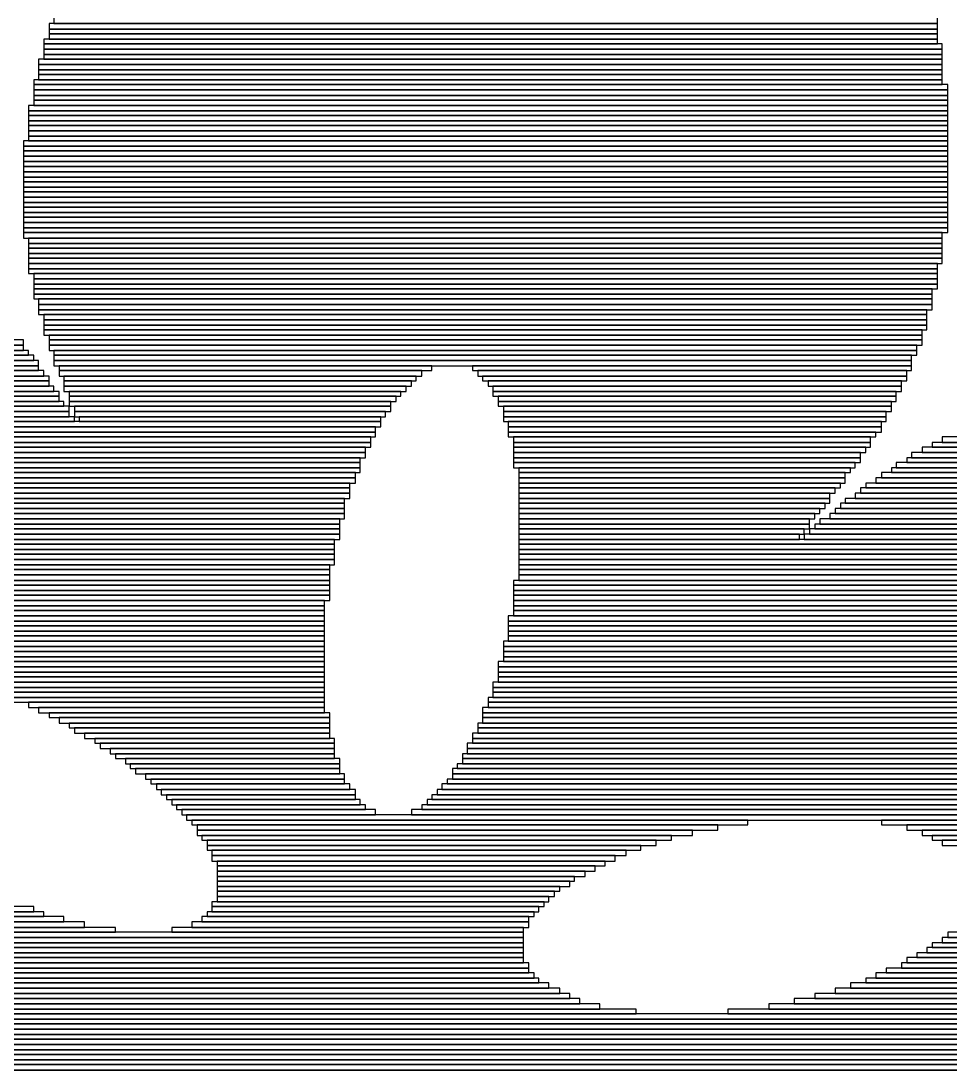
# Model space of a CAD drawing. Extents: x 117.4 to 179.6, y -117.7 to -92.3.
# Drawn here: x 154.506 to 155.892, y -106.257 to -104.691 of the extents above; entities that cross this region are included whole.
import ezdxf

# ---------------------------------------------------------------- set-up
doc = ezdxf.new("R2010")
doc.units = 0
doc.header["$MEASUREMENT"] = 0
doc.layers.add('BLACK', color=7, linetype='CONTINUOUS')

msp = doc.modelspace()

# ---------------------------------------------------------------- linework, layer by layer
at = {"layer": 'BLACK', "linetype": 'CONTINUOUS'}
for p, q in [((154.555, -104.687), (154.555, -104.695)), ((155.874, -104.695), (155.874, -104.687)), ((155.874, -104.695), (154.548, -104.695)), ((154.548, -104.695), (154.548, -104.703)), ((154.555, -104.695), (155.874, -104.695)), ((155.874, -104.703), (155.874, -104.695)), ((155.874, -104.718), (154.54, -104.718)), ((154.54, -104.718), (154.54, -104.725)), ((154.548, -104.703), (155.874, -104.703)), ((155.874, -104.703), (154.548, -104.703)), ((154.548, -104.703), (154.548, -104.71)), ((154.548, -104.71), (155.874, -104.71)), ((155.874, -104.71), (154.548, -104.71)), ((154.548, -104.71), (154.548, -104.718)), ((154.548, -104.718), (155.874, -104.718)), ((155.874, -104.71), (155.874, -104.703)), ((155.874, -104.718), (155.874, -104.71)), ((155.874, -104.725), (155.874, -104.718)), ((154.54, -104.725), (155.874, -104.725)), ((155.881, -104.725), (154.54, -104.725)), ((154.54, -104.725), (154.54, -104.733)), ((154.54, -104.733), (155.881, -104.733)), ((155.881, -104.733), (154.54, -104.733)), ((154.54, -104.733), (154.54, -104.741)), ((155.881, -104.733), (155.881, -104.725)), ((155.881, -104.741), (155.881, -104.733)), ((155.881, -104.748), (154.532, -104.748)), ((154.532, -104.748), (154.532, -104.756)), ((154.54, -104.741), (155.881, -104.741)), ((155.881, -104.741), (154.54, -104.741)), ((154.54, -104.741), (154.54, -104.748)), ((154.54, -104.748), (155.881, -104.748)), ((155.881, -104.748), (155.881, -104.741)), ((155.881, -104.756), (155.881, -104.748)), ((154.532, -104.756), (155.881, -104.756)), ((155.881, -104.756), (154.532, -104.756)), ((154.532, -104.756), (154.532, -104.764)), ((154.532, -104.764), (155.881, -104.764)), ((155.881, -104.764), (154.532, -104.764)), ((154.532, -104.764), (154.532, -104.771)), ((155.881, -104.764), (155.881, -104.756)), ((155.881, -104.771), (155.881, -104.764)), ((155.881, -104.779), (154.525, -104.779)), ((154.525, -104.779), (154.525, -104.786)), ((154.532, -104.771), (155.881, -104.771)), ((155.881, -104.771), (154.532, -104.771)), ((154.532, -104.771), (154.532, -104.779)), ((154.532, -104.779), (155.881, -104.779)), ((155.881, -104.779), (155.881, -104.771)), ((155.881, -104.786), (155.881, -104.779)), ((154.525, -104.786), (155.881, -104.786)), ((155.889, -104.786), (154.525, -104.786)), ((154.525, -104.786), (154.525, -104.794)), ((154.525, -104.794), (155.889, -104.794)), ((155.889, -104.794), (154.525, -104.794)), ((154.525, -104.794), (154.525, -104.802)), ((155.889, -104.794), (155.889, -104.786)), ((155.889, -104.802), (155.889, -104.794)), ((154.525, -104.802), (155.889, -104.802)), ((155.889, -104.802), (154.525, -104.802)), ((154.525, -104.802), (154.525, -104.809)), ((154.525, -104.809), (155.889, -104.809)), ((155.889, -104.809), (154.525, -104.809)), ((154.525, -104.809), (154.525, -104.817)), ((155.889, -104.809), (155.889, -104.802)), ((155.889, -104.817), (155.889, -104.809)), ((155.889, -104.817), (154.517, -104.817)), ((154.517, -104.817), (154.517, -104.825)), ((154.517, -104.825), (155.889, -104.825)), ((155.889, -104.825), (154.517, -104.825)), ((154.517, -104.825), (154.517, -104.832)), ((154.525, -104.817), (155.889, -104.817)), ((155.889, -104.825), (155.889, -104.817)), ((155.889, -104.832), (155.889, -104.825)), ((154.517, -104.832), (155.889, -104.832)), ((155.889, -104.832), (154.517, -104.832)), ((154.517, -104.832), (154.517, -104.84)), ((154.517, -104.84), (155.889, -104.84)), ((155.889, -104.84), (154.517, -104.84)), ((154.517, -104.84), (154.517, -104.847)), ((155.889, -104.84), (155.889, -104.832)), ((155.889, -104.847), (155.889, -104.84)), ((154.517, -104.847), (155.889, -104.847)), ((155.889, -104.847), (154.517, -104.847)), ((154.517, -104.847), (154.517, -104.855)), ((154.517, -104.855), (155.889, -104.855)), ((155.889, -104.855), (154.517, -104.855)), ((154.517, -104.855), (154.517, -104.863)), ((155.889, -104.855), (155.889, -104.847)), ((155.889, -104.863), (155.889, -104.855)), ((155.889, -104.87), (154.51, -104.87)), ((154.51, -104.87), (154.51, -104.878)), ((154.517, -104.863), (155.889, -104.863)), ((155.889, -104.863), (154.517, -104.863)), ((154.517, -104.863), (154.517, -104.87)), ((154.517, -104.87), (155.889, -104.87)), ((155.889, -104.87), (155.889, -104.863)), ((155.889, -104.878), (155.889, -104.87)), ((154.51, -104.878), (155.889, -104.878)), ((155.889, -104.878), (154.51, -104.878)), ((154.51, -104.878), (154.51, -104.885)), ((154.51, -104.885), (155.889, -104.885)), ((155.889, -104.885), (154.51, -104.885)), ((154.51, -104.885), (154.51, -104.893)), ((155.889, -104.885), (155.889, -104.878)), ((155.889, -104.893), (155.889, -104.885)), ((154.51, -104.893), (155.889, -104.893)), ((155.889, -104.893), (154.51, -104.893)), ((154.51, -104.893), (154.51, -104.901)), ((154.51, -104.901), (155.889, -104.901)), ((155.889, -104.901), (154.51, -104.901)), ((154.51, -104.901), (154.51, -104.908)), ((155.889, -104.901), (155.889, -104.893)), ((155.889, -104.908), (155.889, -104.901)), ((154.51, -104.908), (155.889, -104.908)), ((155.889, -104.908), (154.51, -104.908)), ((154.51, -104.908), (154.51, -104.916)), ((154.51, -104.916), (155.889, -104.916)), ((155.889, -104.916), (154.51, -104.916)), ((154.51, -104.916), (154.51, -104.924)), ((155.889, -104.916), (155.889, -104.908)), ((155.889, -104.924), (155.889, -104.916)), ((154.51, -104.924), (155.889, -104.924)), ((155.889, -104.924), (154.51, -104.924)), ((154.51, -104.924), (154.51, -104.931)), ((154.51, -104.931), (155.889, -104.931)), ((155.889, -104.931), (154.51, -104.931)), ((154.51, -104.931), (154.51, -104.939)), ((155.889, -104.931), (155.889, -104.924)), ((155.889, -104.939), (155.889, -104.931)), ((154.51, -104.939), (155.889, -104.939)), ((155.889, -104.939), (154.51, -104.939)), ((154.51, -104.939), (154.51, -104.946)), ((154.51, -104.946), (155.889, -104.946)), ((155.889, -104.946), (154.51, -104.946)), ((154.51, -104.946), (154.51, -104.954)), ((155.889, -104.946), (155.889, -104.939)), ((155.889, -104.954), (155.889, -104.946)), ((154.51, -104.954), (155.889, -104.954)), ((155.889, -104.954), (154.51, -104.954)), ((154.51, -104.954), (154.51, -104.962)), ((154.51, -104.962), (155.889, -104.962)), ((155.889, -104.962), (154.51, -104.962)), ((154.51, -104.962), (154.51, -104.969)), ((155.889, -104.962), (155.889, -104.954)), ((155.889, -104.969), (155.889, -104.962)), ((154.51, -104.969), (155.889, -104.969)), ((155.889, -104.969), (154.51, -104.969)), ((154.51, -104.969), (154.51, -104.977)), ((154.51, -104.977), (155.889, -104.977)), ((155.889, -104.977), (154.51, -104.977)), ((154.51, -104.977), (154.51, -104.984)), ((154.51, -104.984), (155.889, -104.984)), ((155.889, -104.984), (154.51, -104.984)), ((154.51, -104.984), (154.51, -104.992)), ((155.889, -104.977), (155.889, -104.969)), ((155.889, -104.984), (155.889, -104.977)), ((155.889, -104.992), (155.889, -104.984)), ((154.51, -104.992), (155.889, -104.992)), ((155.889, -104.992), (154.51, -104.992)), ((154.51, -104.992), (154.51, -105)), ((154.51, -105), (155.889, -105)), ((155.889, -105), (154.51, -105)), ((154.51, -105), (154.51, -105.007)), ((155.889, -105), (155.889, -104.992)), ((155.889, -105.007), (155.889, -105)), ((154.51, -105.007), (155.889, -105.007)), ((155.881, -105.007), (154.51, -105.007)), ((154.51, -105.007), (154.51, -105.015)), ((154.51, -105.015), (155.881, -105.015)), ((155.881, -105.015), (154.517, -105.015)), ((154.517, -105.015), (154.517, -105.023)), ((155.881, -105.015), (155.881, -105.007)), ((155.881, -105.023), (155.881, -105.015)), ((154.517, -105.023), (155.881, -105.023)), ((155.881, -105.023), (154.517, -105.023)), ((154.517, -105.023), (154.517, -105.03)), ((154.517, -105.03), (155.881, -105.03)), ((155.881, -105.03), (154.517, -105.03)), ((154.517, -105.03), (154.517, -105.038)), ((155.881, -105.03), (155.881, -105.023)), ((155.881, -105.038), (155.881, -105.03)), ((154.517, -105.038), (155.881, -105.038)), ((155.881, -105.038), (154.517, -105.038)), ((154.517, -105.038), (154.517, -105.045)), ((154.517, -105.045), (155.881, -105.045)), ((155.881, -105.045), (154.517, -105.045)), ((154.517, -105.045), (154.517, -105.053)), ((155.881, -105.045), (155.881, -105.038)), ((155.881, -105.053), (155.881, -105.045)), ((154.517, -105.053), (155.881, -105.053)), ((155.874, -105.053), (154.517, -105.053)), ((154.517, -105.053), (154.517, -105.061)), ((154.517, -105.061), (155.874, -105.061)), ((155.874, -105.061), (154.517, -105.061)), ((154.517, -105.061), (154.517, -105.068)), ((155.874, -105.061), (155.874, -105.053)), ((155.874, -105.068), (155.874, -105.061)), ((154.517, -105.068), (155.874, -105.068)), ((155.874, -105.068), (154.525, -105.068)), ((154.525, -105.068), (154.525, -105.076)), ((154.525, -105.076), (155.874, -105.076)), ((155.874, -105.076), (154.525, -105.076)), ((154.525, -105.076), (154.525, -105.084)), ((155.874, -105.076), (155.874, -105.068)), ((155.874, -105.084), (155.874, -105.076)), ((154.525, -105.084), (155.874, -105.084)), ((155.874, -105.084), (154.525, -105.084)), ((154.525, -105.084), (154.525, -105.091)), ((154.525, -105.091), (155.874, -105.091)), ((155.866, -105.091), (154.525, -105.091)), ((154.525, -105.091), (154.525, -105.099)), ((155.866, -105.099), (155.866, -105.091)), ((155.874, -105.091), (155.874, -105.084)), ((154.525, -105.099), (155.866, -105.099)), ((155.866, -105.099), (154.525, -105.099)), ((154.525, -105.099), (154.525, -105.106)), ((154.525, -105.106), (155.866, -105.106)), ((155.866, -105.106), (154.532, -105.106)), ((154.532, -105.106), (154.532, -105.114)), ((155.866, -105.106), (155.866, -105.099)), ((155.866, -105.114), (155.866, -105.106)), ((154.532, -105.114), (155.866, -105.114)), ((155.866, -105.114), (154.532, -105.114)), ((154.532, -105.114), (154.532, -105.122)), ((154.532, -105.122), (155.866, -105.122)), ((155.858, -105.122), (154.532, -105.122)), ((154.532, -105.122), (154.532, -105.129)), ((155.858, -105.129), (155.858, -105.122)), ((155.866, -105.122), (155.866, -105.114)), ((154.532, -105.129), (155.858, -105.129)), ((155.858, -105.129), (154.54, -105.129)), ((154.54, -105.129), (154.54, -105.137)), ((154.54, -105.137), (155.858, -105.137)), ((155.858, -105.137), (154.54, -105.137)), ((154.54, -105.137), (154.54, -105.145)), ((155.858, -105.137), (155.858, -105.129)), ((155.858, -105.145), (155.858, -105.137)), ((154.54, -105.145), (155.858, -105.145)), ((155.858, -105.145), (154.54, -105.145)), ((154.54, -105.145), (154.54, -105.152)), ((154.54, -105.152), (155.858, -105.152)), ((155.851, -105.152), (154.54, -105.152)), ((154.54, -105.152), (154.54, -105.16)), ((155.851, -105.16), (155.851, -105.152)), ((155.858, -105.152), (155.858, -105.145)), ((154.51, -105.167), (152.749, -105.167)), ((154.51, -105.175), (154.51, -105.167)), ((154.54, -105.16), (155.851, -105.16)), ((155.851, -105.16), (154.548, -105.16)), ((154.548, -105.16), (154.548, -105.167)), ((154.548, -105.167), (155.851, -105.167)), ((155.851, -105.167), (154.548, -105.167)), ((154.548, -105.167), (154.548, -105.175)), ((155.851, -105.167), (155.851, -105.16)), ((155.851, -105.175), (155.851, -105.167)), ((152.749, -105.175), (154.51, -105.175)), ((154.51, -105.175), (152.757, -105.175)), ((152.757, -105.183), (154.51, -105.183)), ((154.517, -105.183), (152.764, -105.183)), ((154.51, -105.183), (154.51, -105.175)), ((154.517, -105.19), (154.517, -105.183)), ((154.548, -105.175), (155.851, -105.175)), ((155.843, -105.175), (154.548, -105.175)), ((154.548, -105.175), (154.548, -105.183)), ((154.548, -105.183), (155.843, -105.183)), ((155.843, -105.183), (154.555, -105.183)), ((154.555, -105.183), (154.555, -105.19)), ((155.843, -105.183), (155.843, -105.175)), ((155.843, -105.19), (155.843, -105.183)), ((152.764, -105.19), (154.517, -105.19)), ((154.525, -105.19), (152.764, -105.19)), ((152.764, -105.198), (154.525, -105.198)), ((154.532, -105.198), (152.772, -105.198)), ((154.525, -105.198), (154.525, -105.19)), ((154.532, -105.206), (154.532, -105.198)), ((154.555, -105.19), (155.843, -105.19)), ((155.835, -105.19), (154.555, -105.19)), ((154.555, -105.19), (154.555, -105.198)), ((154.555, -105.198), (155.835, -105.198)), ((155.835, -105.198), (154.555, -105.198)), ((154.555, -105.198), (154.555, -105.206)), ((155.835, -105.198), (155.835, -105.19)), ((155.835, -105.206), (155.835, -105.198)), ((152.772, -105.206), (154.532, -105.206)), ((154.532, -105.206), (152.78, -105.206)), ((152.78, -105.213), (154.532, -105.213)), ((154.54, -105.213), (152.787, -105.213)), ((154.532, -105.213), (154.532, -105.206)), ((154.54, -105.221), (154.54, -105.213)), ((154.555, -105.206), (155.835, -105.206)), ((155.119, -105.206), (154.563, -105.206)), ((154.563, -105.206), (154.563, -105.213)), ((154.563, -105.213), (155.119, -105.213)), ((155.104, -105.213), (154.563, -105.213)), ((154.563, -105.213), (154.563, -105.221)), ((155.104, -105.221), (155.104, -105.213)), ((155.119, -105.213), (155.119, -105.206)), ((155.835, -105.206), (155.18, -105.206)), ((155.18, -105.206), (155.18, -105.213)), ((155.18, -105.213), (155.835, -105.213)), ((155.828, -105.213), (155.188, -105.213)), ((155.188, -105.213), (155.188, -105.221)), ((155.828, -105.221), (155.828, -105.213)), ((155.835, -105.213), (155.835, -105.206)), ((152.787, -105.221), (154.54, -105.221)), ((154.548, -105.221), (152.787, -105.221)), ((152.787, -105.228), (154.548, -105.228)), ((154.548, -105.228), (152.795, -105.228)), ((154.548, -105.228), (154.548, -105.221)), ((154.548, -105.236), (154.548, -105.228)), ((154.563, -105.221), (155.104, -105.221)), ((155.096, -105.221), (154.57, -105.221)), ((154.57, -105.221), (154.57, -105.228)), ((154.57, -105.228), (155.096, -105.228)), ((155.089, -105.228), (154.57, -105.228)), ((154.57, -105.228), (154.57, -105.236)), ((155.089, -105.236), (155.089, -105.228)), ((155.096, -105.228), (155.096, -105.221)), ((155.188, -105.221), (155.828, -105.221)), ((155.828, -105.221), (155.195, -105.221)), ((155.195, -105.221), (155.195, -105.228)), ((155.195, -105.228), (155.828, -105.228)), ((155.82, -105.228), (155.203, -105.228)), ((155.203, -105.228), (155.203, -105.236)), ((155.82, -105.236), (155.82, -105.228)), ((155.828, -105.228), (155.828, -105.221)), ((152.795, -105.236), (154.548, -105.236)), ((154.555, -105.236), (152.803, -105.236)), ((152.803, -105.244), (154.555, -105.244)), ((154.563, -105.244), (152.81, -105.244)), ((154.555, -105.244), (154.555, -105.236)), ((154.563, -105.251), (154.563, -105.244)), ((154.57, -105.236), (155.089, -105.236)), ((155.081, -105.236), (154.57, -105.236)), ((154.57, -105.236), (154.57, -105.244)), ((154.57, -105.244), (155.081, -105.244)), ((155.073, -105.244), (154.578, -105.244)), ((154.578, -105.244), (154.578, -105.251)), ((155.073, -105.251), (155.073, -105.244)), ((155.081, -105.244), (155.081, -105.236)), ((155.203, -105.236), (155.82, -105.236)), ((155.82, -105.236), (155.21, -105.236)), ((155.21, -105.236), (155.21, -105.244)), ((155.21, -105.244), (155.82, -105.244)), ((155.812, -105.244), (155.21, -105.244)), ((155.21, -105.244), (155.21, -105.251)), ((155.812, -105.251), (155.812, -105.244)), ((155.82, -105.244), (155.82, -105.236)), ((152.81, -105.251), (154.563, -105.251)), ((154.563, -105.251), (152.81, -105.251)), ((152.81, -105.259), (154.563, -105.259)), ((154.57, -105.259), (152.818, -105.259)), ((152.818, -105.266), (154.57, -105.266)), ((154.578, -105.266), (152.826, -105.266)), ((154.563, -105.259), (154.563, -105.251)), ((154.57, -105.266), (154.57, -105.259)), ((154.578, -105.251), (155.073, -105.251)), ((155.066, -105.251), (154.578, -105.251)), ((154.578, -105.251), (154.578, -105.259)), ((154.578, -105.259), (155.066, -105.259)), ((155.058, -105.259), (154.578, -105.259)), ((154.578, -105.259), (154.578, -105.266)), ((154.578, -105.266), (155.058, -105.266)), ((154.578, -105.274), (154.578, -105.266)), ((155.058, -105.266), (154.586, -105.266)), ((154.586, -105.266), (154.586, -105.274)), ((155.058, -105.266), (155.058, -105.259)), ((155.058, -105.274), (155.058, -105.266)), ((155.066, -105.259), (155.066, -105.251)), ((155.21, -105.251), (155.812, -105.251)), ((155.812, -105.251), (155.218, -105.251)), ((155.218, -105.251), (155.218, -105.259)), ((155.218, -105.259), (155.812, -105.259)), ((155.805, -105.259), (155.218, -105.259)), ((155.218, -105.259), (155.218, -105.266)), ((155.218, -105.266), (155.805, -105.266)), ((155.805, -105.266), (155.226, -105.266)), ((155.226, -105.266), (155.226, -105.274)), ((155.805, -105.266), (155.805, -105.259)), ((155.805, -105.274), (155.805, -105.266)), ((155.812, -105.259), (155.812, -105.251)), ((152.826, -105.274), (154.578, -105.274)), ((154.578, -105.274), (152.826, -105.274)), ((152.826, -105.282), (154.578, -105.282)), ((154.586, -105.282), (152.833, -105.282)), ((154.578, -105.282), (154.578, -105.274)), ((154.586, -105.274), (155.058, -105.274)), ((155.05, -105.274), (154.586, -105.274)), ((154.586, -105.274), (154.586, -105.282)), ((154.586, -105.282), (155.05, -105.282)), ((154.586, -105.289), (154.586, -105.282)), ((155.043, -105.282), (154.593, -105.282)), ((154.593, -105.282), (154.593, -105.289)), ((155.043, -105.289), (155.043, -105.282)), ((155.05, -105.282), (155.05, -105.274)), ((155.226, -105.274), (155.805, -105.274)), ((155.797, -105.274), (155.226, -105.274)), ((155.226, -105.274), (155.226, -105.282)), ((155.226, -105.282), (155.797, -105.282)), ((155.797, -105.282), (155.226, -105.282)), ((155.226, -105.282), (155.226, -105.289)), ((155.797, -105.282), (155.797, -105.274)), ((155.797, -105.289), (155.797, -105.282)), ((152.833, -105.289), (154.586, -105.289)), ((155.043, -105.289), (152.841, -105.289)), ((152.841, -105.297), (155.043, -105.297)), ((155.035, -105.297), (152.848, -105.297)), ((154.593, -105.289), (155.043, -105.289)), ((155.035, -105.305), (155.035, -105.297)), ((155.043, -105.297), (155.043, -105.289)), ((155.226, -105.289), (155.797, -105.289)), ((155.79, -105.289), (155.233, -105.289)), ((155.233, -105.289), (155.233, -105.297)), ((155.233, -105.297), (155.79, -105.297)), ((155.79, -105.297), (155.233, -105.297)), ((155.233, -105.297), (155.233, -105.305)), ((155.79, -105.297), (155.79, -105.289)), ((155.79, -105.305), (155.79, -105.297)), ((152.848, -105.305), (155.035, -105.305)), ((155.035, -105.305), (152.848, -105.305)), ((152.848, -105.312), (155.035, -105.312)), ((155.028, -105.312), (152.856, -105.312)), ((155.028, -105.32), (155.028, -105.312)), ((155.035, -105.312), (155.035, -105.305)), ((155.233, -105.305), (155.79, -105.305)), ((155.782, -105.305), (155.233, -105.305)), ((155.233, -105.305), (155.233, -105.312)), ((155.233, -105.312), (155.782, -105.312)), ((155.774, -105.312), (155.241, -105.312)), ((155.241, -105.312), (155.241, -105.32)), ((155.774, -105.32), (155.774, -105.312)), ((155.782, -105.312), (155.782, -105.305)), ((156.651, -105.312), (155.881, -105.312)), ((155.881, -105.312), (155.881, -105.32)), ((152.856, -105.32), (155.028, -105.32)), ((155.028, -105.32), (152.864, -105.32)), ((152.864, -105.327), (155.028, -105.327)), ((155.02, -105.327), (152.871, -105.327)), ((155.02, -105.335), (155.02, -105.327)), ((155.028, -105.327), (155.028, -105.32)), ((155.241, -105.32), (155.774, -105.32)), ((155.774, -105.32), (155.241, -105.32)), ((155.241, -105.32), (155.241, -105.327)), ((155.241, -105.327), (155.774, -105.327)), ((155.767, -105.327), (155.241, -105.327)), ((155.241, -105.327), (155.241, -105.335)), ((155.767, -105.335), (155.767, -105.327)), ((155.774, -105.327), (155.774, -105.32)), ((156.696, -105.327), (155.851, -105.327)), ((155.851, -105.327), (155.851, -105.335)), ((156.674, -105.32), (155.866, -105.32)), ((155.866, -105.32), (155.866, -105.327)), ((155.866, -105.327), (156.674, -105.327)), ((155.881, -105.32), (156.651, -105.32)), ((152.871, -105.335), (155.02, -105.335)), ((155.02, -105.335), (152.871, -105.335)), ((152.871, -105.343), (155.02, -105.343)), ((155.012, -105.343), (152.879, -105.343)), ((155.012, -105.35), (155.012, -105.343)), ((155.02, -105.343), (155.02, -105.335)), ((155.241, -105.335), (155.767, -105.335)), ((155.759, -105.335), (155.241, -105.335)), ((155.241, -105.335), (155.241, -105.343)), ((155.241, -105.343), (155.759, -105.343)), ((155.759, -105.343), (155.241, -105.343)), ((155.241, -105.343), (155.241, -105.35)), ((155.759, -105.343), (155.759, -105.335)), ((155.759, -105.35), (155.759, -105.343)), ((156.742, -105.343), (155.828, -105.343)), ((155.828, -105.343), (155.828, -105.35)), ((156.719, -105.335), (155.835, -105.335)), ((155.835, -105.335), (155.835, -105.343)), ((155.835, -105.343), (156.719, -105.343)), ((155.851, -105.335), (156.696, -105.335)), ((152.879, -105.35), (155.012, -105.35)), ((155.012, -105.35), (152.886, -105.35)), ((152.886, -105.358), (155.012, -105.358)), ((155.012, -105.358), (152.894, -105.358)), ((155.012, -105.358), (155.012, -105.35)), ((155.012, -105.365), (155.012, -105.358)), ((155.241, -105.35), (155.759, -105.35)), ((155.751, -105.35), (155.241, -105.35)), ((155.241, -105.35), (155.241, -105.358)), ((155.241, -105.358), (155.751, -105.358)), ((155.744, -105.358), (155.249, -105.358)), ((155.249, -105.358), (155.249, -105.365)), ((155.744, -105.365), (155.744, -105.358)), ((155.751, -105.358), (155.751, -105.35)), ((156.788, -105.358), (155.805, -105.358)), ((155.805, -105.358), (155.805, -105.365)), ((156.765, -105.35), (155.812, -105.35)), ((155.812, -105.35), (155.812, -105.358)), ((155.812, -105.358), (156.765, -105.358)), ((155.828, -105.35), (156.742, -105.35)), ((152.894, -105.365), (155.012, -105.365)), ((155.005, -105.365), (152.894, -105.365)), ((152.894, -105.373), (155.005, -105.373)), ((155.005, -105.373), (152.902, -105.373)), ((155.005, -105.373), (155.005, -105.365)), ((155.005, -105.381), (155.005, -105.373)), ((155.249, -105.365), (155.744, -105.365)), ((155.736, -105.365), (155.249, -105.365)), ((155.249, -105.365), (155.249, -105.373)), ((155.249, -105.373), (155.736, -105.373)), ((155.736, -105.373), (155.249, -105.373)), ((155.249, -105.373), (155.249, -105.381)), ((155.736, -105.373), (155.736, -105.365)), ((155.736, -105.381), (155.736, -105.373)), ((156.841, -105.373), (155.782, -105.373)), ((155.782, -105.373), (155.782, -105.381)), ((156.811, -105.365), (155.79, -105.365)), ((155.79, -105.365), (155.79, -105.373)), ((155.79, -105.373), (156.811, -105.373)), ((155.805, -105.365), (156.788, -105.365)), ((152.902, -105.381), (155.005, -105.381)), ((154.997, -105.381), (152.909, -105.381)), ((152.909, -105.388), (154.997, -105.388)), ((154.997, -105.388), (152.909, -105.388)), ((154.997, -105.388), (154.997, -105.381)), ((154.997, -105.396), (154.997, -105.388)), ((155.249, -105.381), (155.736, -105.381)), ((155.729, -105.381), (155.249, -105.381)), ((155.249, -105.381), (155.249, -105.388)), ((155.249, -105.388), (155.729, -105.388)), ((155.721, -105.388), (155.249, -105.388)), ((155.249, -105.388), (155.249, -105.396)), ((155.721, -105.396), (155.721, -105.388)), ((155.729, -105.388), (155.729, -105.381)), ((156.887, -105.388), (155.759, -105.388)), ((155.759, -105.388), (155.759, -105.396)), ((156.864, -105.381), (155.767, -105.381)), ((155.767, -105.381), (155.767, -105.388)), ((155.767, -105.388), (156.864, -105.388)), ((155.782, -105.381), (156.841, -105.381)), ((152.909, -105.396), (154.997, -105.396)), ((154.997, -105.396), (152.917, -105.396)), ((152.917, -105.404), (154.997, -105.404)), ((154.989, -105.404), (152.924, -105.404)), ((154.989, -105.411), (154.989, -105.404)), ((154.997, -105.404), (154.997, -105.396)), ((155.249, -105.396), (155.721, -105.396)), ((155.713, -105.396), (155.249, -105.396)), ((155.249, -105.396), (155.249, -105.404)), ((155.249, -105.404), (155.713, -105.404)), ((155.713, -105.404), (155.249, -105.404)), ((155.249, -105.404), (155.249, -105.411)), ((155.713, -105.404), (155.713, -105.396)), ((155.713, -105.411), (155.713, -105.404)), ((156.933, -105.404), (155.736, -105.404)), ((155.736, -105.404), (155.736, -105.411)), ((156.91, -105.396), (155.751, -105.396)), ((155.751, -105.396), (155.751, -105.404)), ((155.751, -105.404), (156.91, -105.404)), ((155.759, -105.396), (156.887, -105.396)), ((152.924, -105.411), (154.989, -105.411)), ((154.989, -105.411), (152.932, -105.411)), ((152.932, -105.419), (154.989, -105.419)), ((154.989, -105.419), (152.932, -105.419)), ((154.989, -105.419), (154.989, -105.411)), ((154.989, -105.426), (154.989, -105.419)), ((155.249, -105.411), (155.713, -105.411)), ((155.706, -105.411), (155.249, -105.411)), ((155.249, -105.411), (155.249, -105.419)), ((155.249, -105.419), (155.706, -105.419)), ((155.698, -105.419), (155.249, -105.419)), ((155.249, -105.419), (155.249, -105.426)), ((155.698, -105.426), (155.698, -105.419)), ((155.706, -105.419), (155.706, -105.411)), ((156.978, -105.419), (155.721, -105.419)), ((155.721, -105.419), (155.721, -105.426)), ((156.956, -105.411), (155.729, -105.411)), ((155.729, -105.411), (155.729, -105.419)), ((155.729, -105.419), (156.956, -105.419)), ((155.736, -105.411), (156.933, -105.411)), ((152.932, -105.426), (154.989, -105.426)), ((154.989, -105.426), (152.94, -105.426)), ((152.94, -105.434), (154.989, -105.434)), ((154.982, -105.434), (152.947, -105.434)), ((154.982, -105.442), (154.982, -105.434)), ((154.989, -105.434), (154.989, -105.426)), ((155.249, -105.426), (155.698, -105.426)), ((155.691, -105.426), (155.249, -105.426)), ((155.249, -105.426), (155.249, -105.434)), ((155.249, -105.434), (155.691, -105.434)), ((155.683, -105.434), (155.249, -105.434)), ((155.249, -105.434), (155.249, -105.442)), ((155.683, -105.442), (155.683, -105.434)), ((155.691, -105.434), (155.691, -105.426)), ((157.032, -105.434), (155.698, -105.434)), ((155.698, -105.434), (155.698, -105.442)), ((157.009, -105.426), (155.713, -105.426)), ((155.713, -105.426), (155.713, -105.434)), ((155.713, -105.434), (157.009, -105.434)), ((155.721, -105.426), (156.978, -105.426)), ((152.947, -105.442), (154.982, -105.442)), ((154.982, -105.442), (152.955, -105.442)), ((152.955, -105.449), (154.982, -105.449)), ((154.982, -105.449), (152.955, -105.449)), ((154.982, -105.449), (154.982, -105.442)), ((154.982, -105.457), (154.982, -105.449)), ((155.249, -105.442), (155.683, -105.442)), ((155.683, -105.442), (155.249, -105.442)), ((155.249, -105.442), (155.249, -105.449)), ((155.249, -105.449), (155.683, -105.449)), ((155.675, -105.449), (155.249, -105.449)), ((155.249, -105.449), (155.249, -105.457)), ((155.675, -105.457), (155.675, -105.449)), ((155.683, -105.449), (155.683, -105.442)), ((157.077, -105.449), (155.683, -105.449)), ((155.683, -105.449), (155.683, -105.457)), ((157.055, -105.442), (155.691, -105.442)), ((155.691, -105.442), (155.691, -105.449)), ((155.691, -105.449), (157.055, -105.449)), ((155.698, -105.442), (157.032, -105.442)), ((152.955, -105.457), (154.982, -105.457)), ((154.982, -105.457), (152.963, -105.457)), ((152.963, -105.465), (154.982, -105.465)), ((154.974, -105.465), (152.97, -105.465)), ((154.974, -105.472), (154.974, -105.465)), ((154.982, -105.465), (154.982, -105.457)), ((155.249, -105.457), (155.675, -105.457)), ((155.668, -105.457), (155.249, -105.457)), ((155.249, -105.457), (155.249, -105.465)), ((155.249, -105.465), (155.668, -105.465)), ((157.123, -105.465), (155.249, -105.465)), ((155.249, -105.465), (155.249, -105.472)), ((155.668, -105.465), (155.668, -105.457)), ((157.1, -105.457), (155.675, -105.457)), ((155.675, -105.457), (155.675, -105.465)), ((155.675, -105.465), (157.1, -105.465)), ((155.683, -105.457), (157.077, -105.457)), ((152.97, -105.472), (154.974, -105.472)), ((154.974, -105.472), (152.978, -105.472)), ((152.978, -105.48), (154.974, -105.48)), ((154.974, -105.48), (152.978, -105.48)), ((154.974, -105.48), (154.974, -105.472)), ((154.974, -105.487), (154.974, -105.48)), ((155.249, -105.472), (157.123, -105.472)), ((157.146, -105.472), (155.249, -105.472)), ((155.249, -105.472), (155.249, -105.48)), ((155.249, -105.48), (157.146, -105.48)), ((157.177, -105.48), (155.249, -105.48)), ((155.249, -105.48), (155.249, -105.487)), ((152.978, -105.487), (154.974, -105.487)), ((154.974, -105.487), (152.986, -105.487)), ((152.986, -105.495), (154.974, -105.495)), ((154.974, -105.495), (152.993, -105.495)), ((154.974, -105.495), (154.974, -105.487)), ((154.974, -105.503), (154.974, -105.495)), ((155.249, -105.487), (157.177, -105.487)), ((157.199, -105.487), (155.249, -105.487)), ((155.249, -105.487), (155.249, -105.495)), ((155.249, -105.495), (157.199, -105.495)), ((157.222, -105.495), (155.249, -105.495)), ((155.249, -105.495), (155.249, -105.503)), ((152.993, -105.503), (154.974, -105.503)), ((154.967, -105.503), (152.993, -105.503)), ((152.993, -105.51), (154.967, -105.51)), ((154.967, -105.51), (153.001, -105.51)), ((154.967, -105.51), (154.967, -105.503)), ((154.967, -105.518), (154.967, -105.51)), ((155.249, -105.503), (157.222, -105.503)), ((157.245, -105.503), (155.249, -105.503)), ((155.249, -105.503), (155.249, -105.51)), ((155.249, -105.51), (157.245, -105.51)), ((157.268, -105.51), (155.249, -105.51)), ((155.249, -105.51), (155.249, -105.518)), ((153.001, -105.518), (154.967, -105.518)), ((154.967, -105.518), (153.008, -105.518)), ((153.008, -105.526), (154.967, -105.526)), ((154.967, -105.526), (153.016, -105.526)), ((154.967, -105.526), (154.967, -105.518)), ((154.967, -105.533), (154.967, -105.526)), ((157.314, -105.526), (155.241, -105.526)), ((155.241, -105.526), (155.241, -105.533)), ((155.249, -105.518), (157.268, -105.518)), ((157.291, -105.518), (155.249, -105.518)), ((155.249, -105.518), (155.249, -105.526)), ((155.249, -105.526), (157.291, -105.526)), ((153.016, -105.533), (154.967, -105.533)), ((154.967, -105.533), (153.016, -105.533)), ((153.016, -105.541), (154.967, -105.541)), ((154.967, -105.541), (153.024, -105.541)), ((153.024, -105.548), (154.967, -105.548)), ((154.967, -105.548), (153.031, -105.548)), ((154.967, -105.541), (154.967, -105.533)), ((154.967, -105.548), (154.967, -105.541)), ((154.967, -105.556), (154.967, -105.548)), ((155.241, -105.533), (157.314, -105.533)), ((157.337, -105.533), (155.241, -105.533)), ((155.241, -105.533), (155.241, -105.541)), ((155.241, -105.541), (157.337, -105.541)), ((157.367, -105.541), (155.241, -105.541)), ((155.241, -105.541), (155.241, -105.548)), ((155.241, -105.548), (157.367, -105.548)), ((157.39, -105.548), (155.241, -105.548)), ((155.241, -105.548), (155.241, -105.556)), ((153.031, -105.556), (154.967, -105.556)), ((154.959, -105.556), (153.039, -105.556)), ((153.039, -105.564), (154.959, -105.564)), ((154.959, -105.564), (153.039, -105.564)), ((154.959, -105.564), (154.959, -105.556)), ((154.959, -105.571), (154.959, -105.564)), ((155.241, -105.556), (157.39, -105.556)), ((157.413, -105.556), (155.241, -105.556)), ((155.241, -105.556), (155.241, -105.564)), ((155.241, -105.564), (157.413, -105.564)), ((157.428, -105.564), (155.241, -105.564)), ((155.241, -105.564), (155.241, -105.571)), ((153.039, -105.571), (154.959, -105.571)), ((154.959, -105.571), (153.046, -105.571)), ((153.046, -105.579), (154.959, -105.579)), ((154.959, -105.579), (153.054, -105.579)), ((154.959, -105.579), (154.959, -105.571)), ((154.959, -105.587), (154.959, -105.579)), ((157.466, -105.579), (155.233, -105.579)), ((155.233, -105.579), (155.233, -105.587)), ((155.241, -105.571), (157.428, -105.571)), ((157.451, -105.571), (155.241, -105.571)), ((155.241, -105.571), (155.241, -105.579)), ((155.241, -105.579), (157.451, -105.579)), ((153.054, -105.587), (154.959, -105.587)), ((154.959, -105.587), (153.062, -105.587)), ((153.062, -105.594), (154.959, -105.594)), ((154.959, -105.594), (153.062, -105.594)), ((154.959, -105.594), (154.959, -105.587)), ((154.959, -105.602), (154.959, -105.594)), ((155.233, -105.587), (157.466, -105.587)), ((157.481, -105.587), (155.233, -105.587)), ((155.233, -105.587), (155.233, -105.594)), ((155.233, -105.594), (157.481, -105.594)), ((157.489, -105.594), (155.233, -105.594)), ((155.233, -105.594), (155.233, -105.602)), ((153.062, -105.602), (154.959, -105.602)), ((154.959, -105.602), (153.069, -105.602)), ((153.069, -105.609), (154.959, -105.609)), ((154.959, -105.609), (153.077, -105.609)), ((154.959, -105.609), (154.959, -105.602)), ((154.959, -105.617), (154.959, -105.609)), ((155.233, -105.602), (157.489, -105.602)), ((157.504, -105.602), (155.233, -105.602)), ((155.233, -105.602), (155.233, -105.609)), ((155.233, -105.609), (157.504, -105.609)), ((157.512, -105.609), (155.233, -105.609)), ((155.233, -105.609), (155.233, -105.617)), ((153.077, -105.617), (154.959, -105.617)), ((154.959, -105.617), (153.084, -105.617)), ((153.084, -105.625), (154.959, -105.625)), ((154.959, -105.625), (153.084, -105.625)), ((154.959, -105.625), (154.959, -105.617)), ((154.959, -105.632), (154.959, -105.625)), ((157.519, -105.617), (155.226, -105.617)), ((155.226, -105.617), (155.226, -105.625)), ((155.226, -105.625), (157.519, -105.625)), ((157.527, -105.625), (155.226, -105.625)), ((155.226, -105.625), (155.226, -105.632)), ((155.233, -105.617), (157.512, -105.617)), ((153.084, -105.632), (154.959, -105.632)), ((154.959, -105.632), (153.092, -105.632)), ((153.092, -105.64), (154.959, -105.64)), ((154.959, -105.64), (153.1, -105.64)), ((154.959, -105.64), (154.959, -105.632)), ((154.959, -105.647), (154.959, -105.64)), ((155.226, -105.632), (157.527, -105.632)), ((157.527, -105.632), (155.226, -105.632)), ((155.226, -105.632), (155.226, -105.64)), ((155.226, -105.64), (157.527, -105.64)), ((157.535, -105.64), (155.226, -105.64)), ((155.226, -105.64), (155.226, -105.647)), ((153.1, -105.647), (154.959, -105.647)), ((154.959, -105.647), (153.1, -105.647)), ((153.1, -105.655), (154.959, -105.655)), ((154.959, -105.655), (154.334, -105.655)), ((154.959, -105.655), (154.959, -105.647)), ((154.959, -105.663), (154.959, -105.655)), ((157.542, -105.647), (155.218, -105.647)), ((155.218, -105.647), (155.218, -105.655)), ((155.218, -105.655), (157.542, -105.655)), ((157.542, -105.655), (155.218, -105.655)), ((155.218, -105.655), (155.218, -105.663)), ((155.226, -105.647), (157.535, -105.647)), ((154.334, -105.663), (154.959, -105.663)), ((154.959, -105.663), (154.38, -105.663)), ((154.38, -105.67), (154.959, -105.67)), ((154.959, -105.67), (154.41, -105.67)), ((154.959, -105.67), (154.959, -105.663)), ((154.959, -105.678), (154.959, -105.67)), ((155.218, -105.663), (157.542, -105.663)), ((157.55, -105.663), (155.218, -105.663)), ((155.218, -105.663), (155.218, -105.67)), ((155.218, -105.67), (157.55, -105.67)), ((157.55, -105.67), (155.218, -105.67)), ((155.218, -105.67), (155.218, -105.678)), ((154.41, -105.678), (154.959, -105.678)), ((154.959, -105.678), (154.433, -105.678)), ((154.433, -105.686), (154.959, -105.686)), ((154.959, -105.686), (154.456, -105.686)), ((154.959, -105.686), (154.959, -105.678)), ((154.959, -105.693), (154.959, -105.686)), ((157.55, -105.678), (155.21, -105.678)), ((155.21, -105.678), (155.21, -105.686)), ((155.21, -105.686), (157.55, -105.686)), ((157.558, -105.686), (155.21, -105.686)), ((155.21, -105.686), (155.21, -105.693)), ((155.218, -105.678), (157.55, -105.678)), ((154.456, -105.693), (154.959, -105.693)), ((154.959, -105.693), (154.479, -105.693)), ((154.479, -105.701), (154.959, -105.701)), ((154.959, -105.701), (154.494, -105.701)), ((154.959, -105.701), (154.959, -105.693)), ((154.959, -105.708), (154.959, -105.701)), ((157.558, -105.701), (155.203, -105.701)), ((155.203, -105.701), (155.203, -105.708)), ((155.21, -105.693), (157.558, -105.693)), ((157.558, -105.693), (155.21, -105.693)), ((155.21, -105.693), (155.21, -105.701)), ((155.21, -105.701), (157.558, -105.701)), ((154.494, -105.708), (154.959, -105.708)), ((154.959, -105.708), (154.517, -105.708)), ((154.517, -105.708), (154.517, -105.716)), ((154.517, -105.716), (154.959, -105.716)), ((154.959, -105.716), (154.532, -105.716)), ((154.532, -105.716), (154.532, -105.724)), ((154.959, -105.716), (154.959, -105.708)), ((154.959, -105.724), (154.959, -105.716)), ((157.558, -105.716), (155.195, -105.716)), ((155.195, -105.716), (155.195, -105.724)), ((155.203, -105.708), (157.558, -105.708)), ((157.558, -105.708), (155.203, -105.708)), ((155.203, -105.708), (155.203, -105.716)), ((155.203, -105.716), (157.558, -105.716)), ((154.532, -105.724), (154.959, -105.724)), ((154.967, -105.724), (154.548, -105.724)), ((154.548, -105.724), (154.548, -105.731)), ((154.548, -105.731), (154.967, -105.731)), ((154.967, -105.731), (154.563, -105.731)), ((154.563, -105.731), (154.563, -105.739)), ((154.967, -105.731), (154.967, -105.724)), ((154.967, -105.739), (154.967, -105.731)), ((155.195, -105.724), (157.558, -105.724)), ((157.558, -105.724), (155.195, -105.724)), ((155.195, -105.724), (155.195, -105.731)), ((155.195, -105.731), (157.558, -105.731)), ((157.565, -105.731), (155.195, -105.731)), ((155.195, -105.731), (155.195, -105.739)), ((154.563, -105.739), (154.967, -105.739)), ((154.967, -105.739), (154.578, -105.739)), ((154.578, -105.739), (154.578, -105.746)), ((154.578, -105.746), (154.967, -105.746)), ((154.967, -105.746), (154.586, -105.746)), ((154.586, -105.746), (154.586, -105.754)), ((154.967, -105.746), (154.967, -105.739)), ((154.967, -105.754), (154.967, -105.746)), ((157.565, -105.739), (155.188, -105.739)), ((155.188, -105.739), (155.188, -105.746)), ((155.188, -105.746), (157.565, -105.746)), ((157.565, -105.746), (155.188, -105.746)), ((155.188, -105.746), (155.188, -105.754)), ((155.195, -105.739), (157.565, -105.739)), ((154.586, -105.754), (154.967, -105.754)), ((154.967, -105.754), (154.601, -105.754)), ((154.601, -105.754), (154.601, -105.762)), ((154.601, -105.762), (154.967, -105.762)), ((154.974, -105.762), (154.616, -105.762)), ((154.616, -105.762), (154.616, -105.769)), ((154.967, -105.762), (154.967, -105.754)), ((154.974, -105.769), (154.974, -105.762)), ((157.565, -105.754), (155.18, -105.754)), ((155.18, -105.754), (155.18, -105.762)), ((155.18, -105.762), (157.565, -105.762)), ((157.565, -105.762), (155.18, -105.762)), ((155.18, -105.762), (155.18, -105.769)), ((155.188, -105.754), (157.565, -105.754)), ((154.616, -105.769), (154.974, -105.769)), ((154.974, -105.769), (154.624, -105.769)), ((154.624, -105.769), (154.624, -105.777)), ((154.624, -105.777), (154.974, -105.777)), ((154.974, -105.777), (154.639, -105.777)), ((154.639, -105.777), (154.639, -105.785)), ((154.974, -105.777), (154.974, -105.769)), ((154.974, -105.785), (154.974, -105.777)), ((157.558, -105.769), (155.172, -105.769)), ((155.172, -105.769), (155.172, -105.777)), ((155.172, -105.777), (157.558, -105.777)), ((157.558, -105.777), (155.172, -105.777)), ((155.172, -105.777), (155.172, -105.785)), ((155.18, -105.769), (157.565, -105.769)), ((154.639, -105.785), (154.974, -105.785)), ((154.974, -105.785), (154.647, -105.785)), ((154.647, -105.785), (154.647, -105.792)), ((154.647, -105.792), (154.974, -105.792)), ((154.982, -105.792), (154.662, -105.792)), ((154.662, -105.792), (154.662, -105.8)), ((154.974, -105.792), (154.974, -105.785)), ((154.982, -105.8), (154.982, -105.792)), ((157.558, -105.785), (155.165, -105.785)), ((155.165, -105.785), (155.165, -105.792)), ((155.165, -105.792), (157.558, -105.792)), ((157.558, -105.792), (155.165, -105.792)), ((155.165, -105.792), (155.165, -105.8)), ((155.172, -105.785), (157.558, -105.785)), ((154.662, -105.8), (154.982, -105.8)), ((154.982, -105.8), (154.669, -105.8)), ((154.669, -105.8), (154.669, -105.807)), ((154.669, -105.807), (154.982, -105.807)), ((154.982, -105.807), (154.677, -105.807)), ((154.677, -105.807), (154.677, -105.815)), ((154.982, -105.807), (154.982, -105.8)), ((154.982, -105.815), (154.982, -105.807)), ((157.55, -105.807), (155.15, -105.807)), ((155.15, -105.807), (155.15, -105.815)), ((157.55, -105.8), (155.157, -105.8)), ((155.157, -105.8), (155.157, -105.807)), ((155.157, -105.807), (157.55, -105.807)), ((155.165, -105.8), (157.558, -105.8)), ((154.677, -105.815), (154.982, -105.815)), ((154.989, -105.815), (154.692, -105.815)), ((154.692, -105.815), (154.692, -105.823)), ((154.692, -105.823), (154.989, -105.823)), ((154.989, -105.823), (154.7, -105.823)), ((154.7, -105.823), (154.7, -105.83)), ((154.7, -105.83), (154.989, -105.83)), ((154.997, -105.83), (154.708, -105.83)), ((154.708, -105.83), (154.708, -105.838)), ((154.989, -105.823), (154.989, -105.815)), ((154.989, -105.83), (154.989, -105.823)), ((154.997, -105.838), (154.997, -105.83)), ((157.535, -105.83), (155.134, -105.83)), ((155.134, -105.83), (155.134, -105.838)), ((157.542, -105.823), (155.142, -105.823)), ((155.142, -105.823), (155.142, -105.83)), ((155.142, -105.83), (157.542, -105.83)), ((155.15, -105.815), (157.55, -105.815)), ((157.55, -105.815), (155.15, -105.815)), ((155.15, -105.815), (155.15, -105.823)), ((155.15, -105.823), (157.55, -105.823)), ((154.708, -105.838), (154.997, -105.838)), ((155.005, -105.838), (154.715, -105.838)), ((154.715, -105.838), (154.715, -105.846)), ((155.005, -105.846), (155.005, -105.838)), ((157.535, -105.838), (155.127, -105.838)), ((155.127, -105.838), (155.127, -105.846)), ((155.134, -105.838), (157.535, -105.838)), ((154.715, -105.846), (155.005, -105.846)), ((155.005, -105.846), (154.723, -105.846)), ((154.723, -105.846), (154.723, -105.853)), ((154.723, -105.853), (155.005, -105.853)), ((155.012, -105.853), (154.731, -105.853)), ((154.731, -105.853), (154.731, -105.861)), ((154.731, -105.861), (155.012, -105.861)), ((155.02, -105.861), (154.738, -105.861)), ((154.738, -105.861), (154.738, -105.868)), ((155.005, -105.853), (155.005, -105.846)), ((155.012, -105.861), (155.012, -105.853)), ((155.02, -105.868), (155.02, -105.861)), ((157.512, -105.861), (155.104, -105.861)), ((155.104, -105.861), (155.104, -105.868)), ((157.519, -105.853), (155.112, -105.853)), ((155.112, -105.853), (155.112, -105.861)), ((155.112, -105.861), (157.519, -105.861)), ((157.527, -105.846), (155.119, -105.846)), ((155.119, -105.846), (155.119, -105.853)), ((155.119, -105.853), (157.527, -105.853)), ((155.127, -105.846), (157.535, -105.846)), ((154.738, -105.868), (155.02, -105.868)), ((155.035, -105.868), (154.746, -105.868)), ((154.746, -105.868), (154.746, -105.876)), ((154.746, -105.876), (155.035, -105.876)), ((157.496, -105.876), (154.753, -105.876)), ((154.753, -105.876), (154.753, -105.884)), ((155.035, -105.876), (155.035, -105.868)), ((157.504, -105.868), (155.089, -105.868)), ((155.089, -105.868), (155.089, -105.876)), ((155.089, -105.876), (157.504, -105.876)), ((155.104, -105.868), (157.512, -105.868)), ((154.753, -105.884), (157.496, -105.884)), ((155.591, -105.884), (154.761, -105.884)), ((154.761, -105.884), (154.761, -105.891)), ((154.761, -105.891), (155.591, -105.891)), ((155.546, -105.891), (154.769, -105.891)), ((154.769, -105.891), (154.769, -105.899)), ((155.546, -105.899), (155.546, -105.891)), ((155.591, -105.891), (155.591, -105.884)), ((157.489, -105.884), (155.79, -105.884)), ((155.79, -105.884), (155.79, -105.891)), ((155.79, -105.891), (157.489, -105.891)), ((157.481, -105.891), (155.828, -105.891)), ((155.828, -105.891), (155.828, -105.899)), ((154.769, -105.899), (155.546, -105.899)), ((155.508, -105.899), (154.769, -105.899)), ((154.769, -105.899), (154.769, -105.907)), ((154.769, -105.907), (155.508, -105.907)), ((155.477, -105.907), (154.776, -105.907)), ((154.776, -105.907), (154.776, -105.914)), ((155.477, -105.914), (155.477, -105.907)), ((155.508, -105.907), (155.508, -105.899)), ((155.828, -105.899), (157.481, -105.899)), ((157.466, -105.899), (155.851, -105.899)), ((155.851, -105.899), (155.851, -105.907)), ((155.851, -105.907), (157.466, -105.907)), ((157.458, -105.907), (155.866, -105.907)), ((155.866, -105.907), (155.866, -105.914)), ((154.776, -105.914), (155.477, -105.914)), ((155.454, -105.914), (154.784, -105.914)), ((154.784, -105.914), (154.784, -105.922)), ((154.784, -105.922), (155.454, -105.922)), ((155.431, -105.922), (154.784, -105.922)), ((154.784, -105.922), (154.784, -105.929)), ((155.431, -105.929), (155.431, -105.922)), ((155.454, -105.922), (155.454, -105.914)), ((155.866, -105.914), (157.458, -105.914)), ((157.451, -105.914), (155.881, -105.914)), ((155.881, -105.914), (155.881, -105.922)), ((155.881, -105.922), (157.451, -105.922)), ((154.784, -105.929), (155.431, -105.929)), ((155.409, -105.929), (154.791, -105.929)), ((154.791, -105.929), (154.791, -105.937)), ((154.791, -105.937), (155.409, -105.937)), ((155.393, -105.937), (154.791, -105.937)), ((154.791, -105.937), (154.791, -105.945)), ((155.393, -105.945), (155.393, -105.937)), ((155.409, -105.937), (155.409, -105.929)), ((154.791, -105.945), (155.393, -105.945)), ((155.378, -105.945), (154.799, -105.945)), ((154.799, -105.945), (154.799, -105.952)), ((154.799, -105.952), (155.378, -105.952)), ((155.363, -105.952), (154.799, -105.952)), ((154.799, -105.952), (154.799, -105.96)), ((155.363, -105.96), (155.363, -105.952)), ((155.378, -105.952), (155.378, -105.945)), ((154.799, -105.96), (155.363, -105.96)), ((155.348, -105.96), (154.799, -105.96)), ((154.799, -105.96), (154.799, -105.968)), ((154.799, -105.968), (155.348, -105.968)), ((155.332, -105.968), (154.799, -105.968)), ((154.799, -105.968), (154.799, -105.975)), ((155.332, -105.975), (155.332, -105.968)), ((155.348, -105.968), (155.348, -105.96)), ((154.799, -105.975), (155.332, -105.975)), ((155.325, -105.975), (154.799, -105.975)), ((154.799, -105.975), (154.799, -105.983)), ((154.799, -105.983), (155.325, -105.983)), ((155.31, -105.983), (154.799, -105.983)), ((154.799, -105.983), (154.799, -105.99)), ((155.31, -105.99), (155.31, -105.983)), ((155.325, -105.983), (155.325, -105.975)), ((154.799, -105.99), (155.31, -105.99)), ((155.302, -105.99), (154.799, -105.99)), ((154.799, -105.99), (154.799, -105.998)), ((154.799, -105.998), (155.302, -105.998)), ((155.294, -105.998), (154.799, -105.998)), ((154.799, -105.998), (154.799, -106.006)), ((155.294, -106.006), (155.294, -105.998)), ((155.302, -105.998), (155.302, -105.99)), ((154.525, -106.013), (153.397, -106.013)), ((154.525, -106.021), (154.525, -106.013)), ((155.287, -106.006), (154.791, -106.006)), ((154.791, -106.006), (154.791, -106.013)), ((154.791, -106.013), (155.287, -106.013)), ((155.279, -106.013), (154.791, -106.013)), ((154.791, -106.013), (154.791, -106.021)), ((154.799, -106.006), (155.294, -106.006)), ((155.279, -106.021), (155.279, -106.013)), ((155.287, -106.013), (155.287, -106.006)), ((153.397, -106.021), (154.525, -106.021)), ((154.54, -106.021), (153.405, -106.021)), ((153.405, -106.028), (154.54, -106.028)), ((154.57, -106.028), (153.412, -106.028)), ((154.54, -106.028), (154.54, -106.021)), ((154.57, -106.036), (154.57, -106.028)), ((155.264, -106.028), (154.776, -106.028)), ((154.776, -106.028), (154.776, -106.036)), ((155.272, -106.021), (154.784, -106.021)), ((154.784, -106.021), (154.784, -106.028)), ((154.784, -106.028), (155.272, -106.028)), ((154.791, -106.021), (155.279, -106.021)), ((155.264, -106.036), (155.264, -106.028)), ((155.272, -106.028), (155.272, -106.021)), ((153.412, -106.036), (154.57, -106.036)), ((154.601, -106.036), (153.42, -106.036)), ((153.42, -106.044), (154.601, -106.044)), ((154.647, -106.044), (153.427, -106.044)), ((154.601, -106.044), (154.601, -106.036)), ((154.647, -106.051), (154.647, -106.044)), ((155.256, -106.044), (154.731, -106.044)), ((154.731, -106.044), (154.731, -106.051)), ((155.264, -106.036), (154.761, -106.036)), ((154.761, -106.036), (154.761, -106.044)), ((154.761, -106.044), (155.264, -106.044)), ((154.776, -106.036), (155.264, -106.036)), ((155.256, -106.051), (155.256, -106.044)), ((155.264, -106.044), (155.264, -106.036)), ((153.427, -106.051), (154.647, -106.051)), ((155.256, -106.051), (153.435, -106.051)), ((153.435, -106.059), (155.256, -106.059)), ((155.256, -106.059), (153.443, -106.059)), ((154.731, -106.051), (155.256, -106.051)), ((155.256, -106.059), (155.256, -106.051)), ((155.256, -106.067), (155.256, -106.059)), ((157.245, -106.059), (155.881, -106.059)), ((155.881, -106.059), (155.881, -106.067)), ((157.26, -106.051), (155.889, -106.051)), ((155.889, -106.051), (155.889, -106.059)), ((155.889, -106.059), (157.26, -106.059)), ((153.443, -106.067), (155.256, -106.067)), ((155.256, -106.067), (153.45, -106.067)), ((153.45, -106.074), (155.256, -106.074)), ((155.256, -106.074), (153.465, -106.074)), ((155.256, -106.074), (155.256, -106.067)), ((155.256, -106.082), (155.256, -106.074)), ((157.23, -106.074), (155.858, -106.074)), ((155.858, -106.074), (155.858, -106.082)), ((157.237, -106.067), (155.866, -106.067)), ((155.866, -106.067), (155.866, -106.074)), ((155.866, -106.074), (157.237, -106.074)), ((155.881, -106.067), (157.245, -106.067)), ((153.465, -106.082), (155.256, -106.082)), ((155.256, -106.082), (153.473, -106.082)), ((153.473, -106.089), (155.256, -106.089)), ((155.256, -106.089), (153.481, -106.089)), ((155.256, -106.089), (155.256, -106.082)), ((155.256, -106.097), (155.256, -106.089)), ((157.207, -106.089), (155.828, -106.089)), ((155.828, -106.089), (155.828, -106.097)), ((157.215, -106.082), (155.843, -106.082)), ((155.843, -106.082), (155.843, -106.089)), ((155.843, -106.089), (157.215, -106.089)), ((155.858, -106.082), (157.23, -106.082)), ((153.481, -106.097), (155.256, -106.097)), ((155.264, -106.097), (153.488, -106.097)), ((153.488, -106.105), (155.264, -106.105)), ((155.264, -106.105), (153.504, -106.105)), ((153.504, -106.112), (155.264, -106.112)), ((155.272, -106.112), (153.511, -106.112)), ((155.264, -106.105), (155.264, -106.097)), ((155.264, -106.112), (155.264, -106.105)), ((155.272, -106.12), (155.272, -106.112)), ((157.177, -106.112), (155.782, -106.112)), ((155.782, -106.112), (155.782, -106.12)), ((157.184, -106.105), (155.797, -106.105)), ((155.797, -106.105), (155.797, -106.112)), ((155.797, -106.112), (157.184, -106.112)), ((157.199, -106.097), (155.82, -106.097)), ((155.82, -106.097), (155.82, -106.105)), ((155.82, -106.105), (157.199, -106.105)), ((155.828, -106.097), (157.207, -106.097)), ((153.511, -106.12), (155.272, -106.12)), ((155.279, -106.12), (153.519, -106.12)), ((153.519, -106.127), (155.279, -106.127)), ((155.294, -106.127), (153.534, -106.127)), ((155.279, -106.127), (155.279, -106.12)), ((155.294, -106.135), (155.294, -106.127)), ((157.154, -106.127), (155.744, -106.127)), ((155.744, -106.127), (155.744, -106.135)), ((157.161, -106.12), (155.767, -106.12)), ((155.767, -106.12), (155.767, -106.127)), ((155.767, -106.127), (157.161, -106.127)), ((155.782, -106.12), (157.177, -106.12)), ((153.534, -106.135), (155.294, -106.135)), ((155.31, -106.135), (153.542, -106.135)), ((153.542, -106.143), (155.31, -106.143)), ((155.325, -106.143), (153.557, -106.143)), ((155.31, -106.143), (155.31, -106.135)), ((155.325, -106.15), (155.325, -106.143)), ((157.131, -106.143), (155.691, -106.143)), ((155.691, -106.143), (155.691, -106.15)), ((157.146, -106.135), (155.721, -106.135)), ((155.721, -106.135), (155.721, -106.143)), ((155.721, -106.143), (157.146, -106.143)), ((155.744, -106.135), (157.154, -106.135)), ((153.557, -106.15), (155.325, -106.15)), ((155.34, -106.15), (153.572, -106.15)), ((153.572, -106.158), (155.34, -106.158)), ((155.37, -106.158), (153.58, -106.158)), ((155.34, -106.158), (155.34, -106.15)), ((155.37, -106.166), (155.37, -106.158)), ((157.108, -106.158), (155.622, -106.158)), ((155.622, -106.158), (155.622, -106.166)), ((157.123, -106.15), (155.66, -106.15)), ((155.66, -106.15), (155.66, -106.158)), ((155.66, -106.158), (157.123, -106.158)), ((155.691, -106.15), (157.131, -106.15)), ((153.58, -106.166), (155.37, -106.166)), ((155.424, -106.166), (153.595, -106.166)), ((153.595, -106.173), (155.424, -106.173)), ((157.093, -106.173), (153.61, -106.173)), ((155.424, -106.173), (155.424, -106.166)), ((157.1, -106.166), (155.561, -106.166)), ((155.561, -106.166), (155.561, -106.173)), ((155.561, -106.173), (157.1, -106.173)), ((155.622, -106.166), (157.108, -106.166)), ((153.61, -106.181), (157.093, -106.181)), ((157.077, -106.181), (153.626, -106.181)), ((153.626, -106.188), (157.077, -106.188)), ((157.07, -106.188), (153.641, -106.188)), ((153.641, -106.196), (157.07, -106.196)), ((157.062, -106.196), (153.656, -106.196)), ((153.656, -106.204), (157.062, -106.204)), ((157.047, -106.204), (153.671, -106.204)), ((153.671, -106.211), (157.047, -106.211)), ((157.039, -106.211), (153.686, -106.211)), ((153.686, -106.219), (157.039, -106.219)), ((157.024, -106.219), (153.709, -106.219)), ((153.709, -106.227), (157.024, -106.227)), ((157.016, -106.227), (153.732, -106.227)), ((153.732, -106.234), (157.016, -106.234)), ((157.009, -106.234), (153.755, -106.234)), ((153.755, -106.242), (157.009, -106.242)), ((156.994, -106.242), (153.778, -106.242)), ((153.778, -106.249), (156.994, -106.249)), ((156.986, -106.249), (153.808, -106.249)), ((153.808, -106.257), (156.986, -106.257)), ((156.971, -106.257), (153.846, -106.257))]:
    msp.add_line(p, q, dxfattribs=at)

doc.saveas('drawing.dxf')
